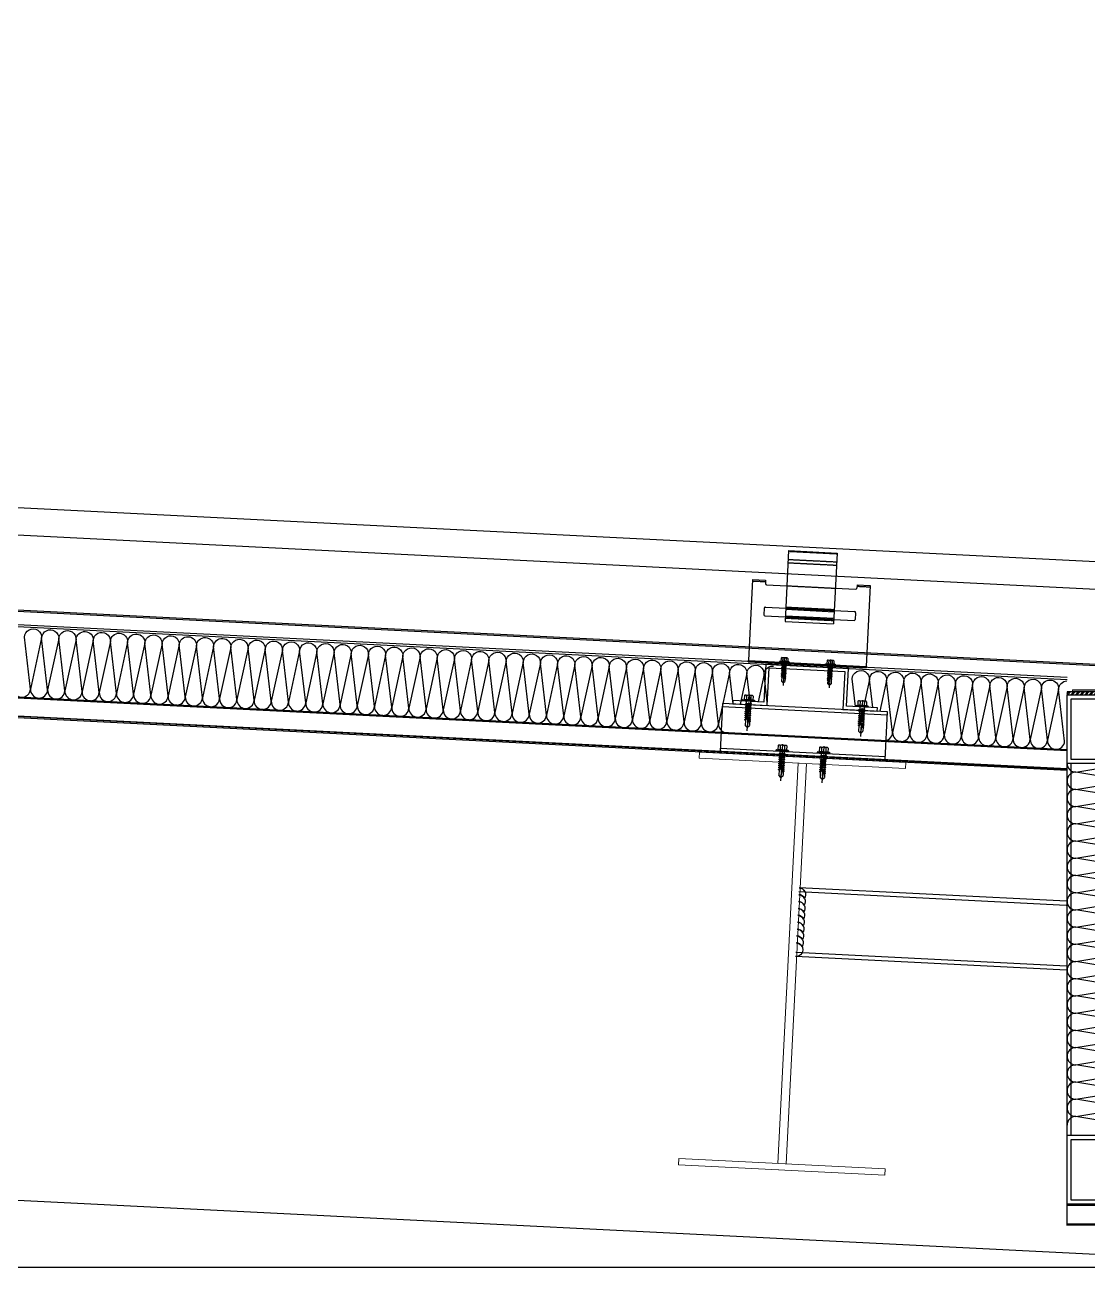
# Model space of a CAD drawing. Extents: x -599358 to 2865263, y -1062760 to 486533.
# Drawn here: x 317896 to 318667, y -689740 to -688822 of the extents above; entities that cross this region are included whole.
import ezdxf

# ---------------------------------------------------------------- set-up
doc = ezdxf.new("R2010")
doc.units = 0
for name, pattern in [('__DASH', [0.35, 0.25, -0.1]), ('CENTER', [2, 1.25, -0.25, 0.25, -0.25]), ('CENTER2', [28.575, 19.05, -3.175, 3.175, -3.175]), ('DASH', [0.35, 0.25, -0.1]), ('DOTE', [2.42, 2, -0.2, 0.02, -0.2]), ('HIDDEN', [0.375, 0.25, -0.125])]:
    doc.linetypes.add(name, pattern=pattern)
for name, color, linetype, lineweight in [('00-BW', 140, 'HIDDEN', 5), ('0CABR-零部件（螺钉、螺栓、五金件）', 53, 'Continuous', 13), ('S-dim', 81, 'Continuous', 0), ('屋面板', 6, 'Continuous', 13), ('粗', 7, 'Continuous', 50), ('紧固件', 4, 'Continuous', 13)]:
    doc.layers.add(name, color=color, linetype=linetype, lineweight=lineweight)
for name, color, linetype in [('A-AXIS-DOTE', 14, 'DOTE'), ('A-AXIS-SYMB', 3, 'Continuous'), ('A-HATCH-2', 251, 'Continuous'), ('A-LIN-V', 9, 'Continuous'), ('BWM', 8, 'Continuous'), ('cen', 1, 'CENTER'), ('HATCH', 66, 'Continuous'), ('PJ', 151, 'Continuous'), ('Q-焊缝', 8, 'Continuous'), ('SCREW', 233, 'Continuous'), ('SEAMLOK75 - SHEET', 6, 'Continuous'), ('ZX', 1, 'CENTER2'), ('拉铆钉', 243, 'Continuous'), ('配件', 4, 'Continuous'), ('钢承板', 253, 'Continuous')]:
    doc.layers.add(name, color=color, linetype=linetype)

# ---------------------------------------------------------------- blocks, each defined once
blk = doc.blocks.new('34t65')
at = {"color": 2, "ltscale": 50}
for p, q in [((1430036.99, 238183.35), (1430156.99, 238183.35)), ((1430036.99, 238148.35), (1430036.99, 238183.35)), ((1430156.99, 238183.35), (1430156.99, 238148.35)), ((1430036.99, 238180.85), (1430156.99, 238180.85)), ((1430156.99, 238150.85), (1430036.99, 238150.85)), ((1430156.99, 238148.35), (1430036.99, 238148.35))]:
    blk.add_line(p, q, dxfattribs=at)
blk = doc.blocks.new('*U1726')
at = {"layer": 'PJ'}
for p, q in [((-4.4, 0.45), (-4.4, 0)), ((4.4, 0), (-4.4, 0)), ((-4.1, 0.75), (-3.1, 1)), ((4.1, 0.75), (-4.1, 0.75)), ((-3.1, 3.85), (-3.1, 1)), ((3.1, 1), (-3.1, 1)), ((2.33, 4.25), (-2.33, 4.25)), ((-2.04, 0.75), (-1.55, 1)), ((-1.55, 3.85), (-1.55, 1)), ((-1.55, 0), (-1.55, -1.59)), ((1.55, 3.85), (1.55, 1)), ((2.15, 0.75), (1.55, 1)), ((1.55, 0), (1.55, -1.09)), ((3.1, 3.85), (3.1, 1)), ((4.1, 0.75), (3.1, 1)), ((4.4, 0.45), (4.4, 0)), ((-2.11, -1.9), (2.11, -1.4)), ((-2.11, -1.9), (-1.55, -1.59)), ((-2.11, -1.9), (-1.55, -2.21)), ((-2.11, -3.3), (2.11, -2.8)), ((-2.11, -3.3), (-1.55, -2.99)), ((-2.11, -3.3), (-1.55, -3.61)), ((-2.11, -4.7), (2.11, -4.2)), ((-2.11, -4.7), (-1.55, -4.39)), ((-2.11, -4.7), (-1.55, -5.01)), ((-2.11, -6.1), (2.11, -5.6)), ((-2.11, -6.1), (-1.55, -5.79)), ((-2.11, -6.1), (-1.55, -6.41)), ((-2.11, -7.5), (2.11, -7)), ((-2.11, -7.5), (-1.55, -7.19)), ((-2.11, -7.5), (-1.55, -7.81)), ((-2.11, -8.9), (2.11, -8.4)), ((-2.11, -8.9), (-1.55, -8.59)), ((-2.11, -8.9), (-1.55, -9.21)), ((-1.55, -1.59), (1.55, -1.09)), ((-1.55, -2.21), (1.55, -1.71)), ((-1.55, -2.21), (-1.55, -2.99)), ((-1.55, -2.99), (1.55, -2.49)), ((-1.55, -3.61), (1.55, -3.11)), ((-1.55, -3.61), (-1.55, -4.39)), ((-1.55, -4.39), (1.55, -3.89)), ((-1.55, -5.01), (1.55, -4.51)), ((-1.55, -5.01), (-1.55, -5.79)), ((-1.55, -5.79), (1.55, -5.29)), ((-1.55, -6.41), (1.55, -5.91)), ((-1.55, -6.41), (-1.55, -7.19)), ((-1.55, -7.19), (1.55, -6.69)), ((-1.55, -7.81), (1.55, -7.31)), ((-1.55, -7.81), (-1.55, -8.59)), ((-1.55, -8.59), (1.55, -8.09)), ((-1.55, -9.21), (1.55, -8.71)), ((1.55, -0.31), (1.55, -1.09)), ((2.11, -1.4), (1.55, -1.09)), ((2.11, -1.4), (1.55, -1.71)), ((1.55, -1.71), (1.55, -2.49)), ((2.11, -2.8), (1.55, -2.49)), ((2.11, -2.8), (1.55, -3.11)), ((1.55, -3.11), (1.55, -3.89)), ((2.11, -4.2), (1.55, -3.89)), ((2.11, -4.2), (1.55, -4.51)), ((1.55, -4.51), (1.55, -5.29)), ((2.11, -5.6), (1.55, -5.29)), ((2.11, -5.6), (1.55, -5.91)), ((1.55, -5.91), (1.55, -6.69)), ((2.11, -7), (1.55, -6.69)), ((2.11, -7), (1.55, -7.31)), ((1.55, -7.31), (1.55, -8.09)), ((2.11, -8.4), (1.55, -8.09)), ((2.11, -8.4), (1.55, -8.71)), ((1.55, -8.71), (1.55, -9.49)), ((-2.11, -10.3), (2.11, -9.8)), ((-2.11, -10.3), (-1.55, -9.99)), ((-2.11, -10.3), (-1.55, -10.61)), ((-2.11, -11.7), (2.11, -11.2)), ((-2.11, -11.7), (-1.55, -11.39)), ((-2.11, -11.7), (-1.55, -12.01)), ((-2.11, -13.1), (-1.55, -12.79)), ((-2.11, -13.1), (-1.14, -12.98)), ((-2.11, -13.1), (-1.55, -13.41)), ((-1.55, -9.21), (-1.55, -9.99)), ((-1.55, -9.99), (1.55, -9.49)), ((-1.55, -10.61), (1.55, -10.11)), ((-1.55, -10.61), (-1.55, -11.39)), ((-1.55, -11.39), (1.55, -10.89)), ((-1.55, -12.01), (1.55, -11.51)), ((-1.55, -12.01), (-1.55, -12.79)), ((-1.55, -12.79), (-0.99, -12.69)), ((-1.55, -13.41), (-1.33, -13.37)), ((-1.55, -13.41), (-1.55, -17.2)), ((0, -18.6), (-1.55, -17.2)), ((0, -18.6), (1.55, -17.2)), ((0.56, -12.44), (1.55, -12.29)), ((0.71, -12.75), (2.11, -12.6)), ((0.71, -13.03), (1.55, -12.91)), ((0.71, -13.81), (1.55, -13.69)), ((0.71, -14.15), (2.11, -14)), ((0.71, -14.43), (1.55, -14.31)), ((2.11, -9.8), (1.55, -9.49)), ((2.11, -9.8), (1.55, -10.11)), ((1.55, -10.11), (1.55, -10.89)), ((2.11, -11.2), (1.55, -10.89)), ((2.11, -11.2), (1.55, -11.51)), ((1.55, -11.51), (1.55, -12.29)), ((2.11, -12.6), (1.55, -12.29)), ((2.11, -12.6), (1.55, -12.91)), ((1.55, -12.91), (1.55, -13.69)), ((2.11, -14), (1.55, -13.69)), ((2.11, -14), (1.55, -14.31)), ((1.55, -14.31), (1.55, -17.2))]:
    blk.add_line(p, q, dxfattribs=at)
blk.add_lwpolyline([(0, -18.6), (0.71, -14.43), (0.71, -12.7, 0.417657), (0.41, -12.4, 0.097062), (-0.99, -12.69), (-1.55, -13.8)], format="xyb", dxfattribs=at)
for centre, radius, start, end in [((-4.1, 0.45), 0.3, 90, 180), ((-2.33, 3.3), 0.951, 35.40086, 144.59914), ((0, 1.05), 3.2, 61.05941, 118.94059), ((2.33, 3.3), 0.951, 35.40086, 144.59914), ((4.1, 0.45), 0.3, 0, 90)]:
    blk.add_arc(centre, radius, start, end, dxfattribs=at)
at = {"layer": 'ZX', "ltscale": 0.2}
blk.add_line((0, 4.94), (0, -21.03), dxfattribs=at)
blk = doc.blocks.new('A$C2F3B4A73')
at = {"layer": '粗', "lineweight": -2}
for p, q in [((25.2, 101.06), (60.4, 101.06)), ((25.2, 101.06), (25.2, 49.64)), ((60.4, 101.06), (60.4, 49.64)), ((0, 78.7), (9.6, 78.7)), ((0, 78.7), (0, 19.8)), ((9.6, 78.7), (9.6, 76.3)), ((10.4, 75.5), (25.2, 75.5)), ((60.4, 75.5), (75.2, 75.5)), ((76, 78.7), (85.6, 78.7)), ((76, 78.7), (76, 76.3)), ((85.6, 78.7), (85.6, 19.8)), ((9.6, 58.44), (9.6, 53.64)), ((10.4, 59.24), (25.2, 59.24)), ((25.2, 58.44), (60.4, 58.44)), ((60.4, 59.24), (75.2, 59.24)), ((76, 58.44), (76, 53.64)), ((10.4, 52.84), (25.2, 52.84)), ((25.2, 53.64), (60.4, 53.64)), ((25.2, 49.64), (60.4, 49.64)), ((60.4, 52.84), (75.2, 52.84)), ((0, 19.8), (85.6, 19.8)), ((0, 18.84), (0, 19.8)), ((0, 18.84), (85.6, 18.84)), ((14.4, 19.8), (14.4, 18.84)), ((71.2, 19.8), (71.2, 18.84)), ((85.6, 19.8), (85.6, 18.84))]:
    blk.add_line(p, q, dxfattribs=at)
at = {"layer": '粗', "linetype": 'DASH', "lineweight": -2}
for p, q in [((25.2, 100.58), (60.4, 100.58)), ((25.2, 94.66), (60.4, 94.66)), ((25.2, 92.26), (60.4, 92.26)), ((0, 77.74), (9.6, 77.74)), ((25.2, 75.5), (60.4, 75.5)), ((76, 77.74), (85.6, 77.74)), ((25.2, 60.04), (60.4, 60.04)), ((25.2, 59.24), (60.4, 59.24)), ((25.2, 52.84), (60.4, 52.84)), ((25.2, 52.04), (60.4, 52.04)), ((16, 19.8), (16, 18.84)), ((21.6, 19.8), (21.6, 18.84)), ((29.6, 19.8), (29.6, 18.84)), ((35.2, 19.8), (35.2, 18.84)), ((50.4, 19.8), (50.4, 18.84)), ((56, 19.8), (56, 18.84)), ((64, 19.8), (64, 18.84)), ((69.6, 19.8), (69.6, 18.84))]:
    blk.add_line(p, q, dxfattribs=at)
at = {"layer": '粗', "lineweight": -2}
for centre, start, end in [((10.4, 76.3), 180, 270), ((75.2, 76.3), 270, 0), ((10.4, 58.44), 90, 180), ((75.2, 58.44), 0, 90), ((10.4, 53.64), 180, 270), ((75.2, 53.64), 270, 0)]:
    blk.add_arc(centre, 0.8, start, end, dxfattribs=at)
at = {"layer": '紧固件', "color": 2, "yscale": 0.8, "zscale": 0.8}
for p, xscale in [((26.06, 19.8), 0.8), ((59.54, 19.8), -0.8)]:
    blk.add_blockref('*U1726', p, dxfattribs=dict(at, xscale=xscale))
blk = doc.blocks.new('A$C51791418')
blk.add_blockref('A$C2F3B4A73', (-42.8, -15.84))
blk = doc.blocks.new('2134')
at = {"color": 1, "linetype": 'Continuous', "ltscale": 10}
for p, q in [((2311608.2, -279977.58), (2311758.2, -279977.58)), ((2311608.2, -279982.08), (2311608.2, -279977.58)), ((2311758.2, -279982.08), (2311758.2, -279977.58)), ((2311608.2, -279982.08), (2311758.2, -279982.08)), ((2311680.2, -280273.08), (2311680.2, -279982.08)), ((2311686.2, -280273.08), (2311686.2, -279982.08)), ((2311608.2, -280273.08), (2311758.2, -280273.08)), ((2311608.2, -280277.58), (2311608.2, -280273.08)), ((2311758.2, -280273.08), (2311758.2, -280277.58)), ((2311608.2, -280277.58), (2311758.2, -280277.58))]:
    blk.add_line(p, q, dxfattribs=at)
at = {"layer": 'S-dim', "ltscale": 10}
blk.add_line((2311685.45, -280277.58), (2311680.95, -280277.58), dxfattribs=at)
blk = doc.blocks.new('wm')
at = {"color": 1, "ltscale": 50}
for p, q in [((1253656.34, 252531.4), (1245914.8, 252141.89)), ((1253656.34, 252529.9), (1245914.8, 252140.39))]:
    blk.add_line(p, q, dxfattribs=at)
at = {"color": 4, "ltscale": 50}
for p, q in [((1245914.8, 252089.22), (1253656.34, 252478.73, 0)), ((1245914.8, 252088.42), (1253656.34, 252477.93, 0)), ((1245914.8, 252075.01), (1253656.34, 252464.52, 0)), ((1245914.8, 252074.2), (1253656.34, 252463.72, 0))]:
    blk.add_line(p, q, dxfattribs=at)
at = {"color": 2, "ltscale": 50}
blk.add_line((1245914.8, 252075.31), (1253656.34, 252464.82, 0), dxfattribs=at)
at = {"color": 2, "elevation": 0}
blk.add_lwpolyline([(1246052.45, 252119.78), (1246074.92, 252120.91), (1246073.54, 252148.38), (1246133.47, 252151.39), (1246134.85, 252123.93), (1246157.32, 252125.06), (1246157.44, 252122.56), (1246132.48, 252121.3), (1246131.09, 252148.77), (1246076.16, 252146), (1246077.55, 252118.54), (1246052.58, 252117.28)], close=True, dxfattribs=at)
at = {"layer": 'A-AXIS-SYMB', "ltscale": 10}
for p, q in [((1245915.29, 251979.29, 0), (1246109.34, 251989.06, 0)), ((1245915.44, 251976.3, 0), (1246109.49, 251986.06, 0)), ((1245915.29, 251932.23, 0), (1246111.7, 251942.12, 0)), ((1245915.29, 251929.23, 0), (1246111.85, 251939.12, 0))]:
    blk.add_line(p, q, dxfattribs=at)
at = {"layer": 'BWM', "elevation": 0}
for points in [[(1246679.71, 252133.97, -1), (1246667.22, 252133.34), (1246671.58, 252171.09, 1), (1246659.09, 252170.46), (1246667.22, 252133.34, -1), (1246654.74, 252132.71), (1246659.09, 252170.46, 1), (1246646.61, 252169.83), (1246654.74, 252132.71, -1), (1246642.25, 252132.08), (1246646.61, 252169.83, 1), (1246634.12, 252169.2), (1246642.25, 252132.08, -1), (1246629.77, 252131.45), (1246634.12, 252169.2, 1), (1246621.64, 252168.58), (1246629.77, 252131.45, -1), (1246617.29, 252130.83), (1246621.64, 252168.58, 1), (1246609.16, 252167.95), (1246617.29, 252130.83, -1), (1246604.8, 252130.2), (1246609.16, 252167.95, 1), (1246596.67, 252167.32), (1246604.8, 252130.2, -1), (1246592.32, 252129.57), (1246596.67, 252167.32, 1), (1246584.19, 252166.69), (1246592.32, 252129.57, -1), (1246579.83, 252128.94), (1246584.19, 252166.69, 1), (1246571.7, 252166.06), (1246579.83, 252128.94, -1), (1246567.35, 252128.31), (1246571.7, 252166.06, 1), (1246559.22, 252165.44), (1246567.35, 252128.31, -1), (1246554.86, 252127.69), (1246559.22, 252165.44, 1), (1246546.74, 252164.81), (1246554.86, 252127.69, -1), (1246542.38, 252127.06), (1246546.74, 252164.81, 1), (1246534.25, 252164.18), (1246542.38, 252127.06, -1), (1246529.9, 252126.43), (1246534.25, 252164.18, 1), (1246521.77, 252163.55), (1246529.9, 252126.43, -1), (1246517.41, 252125.8), (1246521.77, 252163.55, 1), (1246509.28, 252162.92), (1246517.41, 252125.8, -1), (1246504.93, 252125.17), (1246509.28, 252162.92, 1), (1246496.8, 252162.29), (1246504.93, 252125.17, -1), (1246492.44, 252124.55), (1246496.8, 252162.29, 1), (1246484.31, 252161.67), (1246492.44, 252124.55, -1), (1246479.96, 252123.92), (1246484.31, 252161.67, 1), (1246471.83, 252161.04), (1246479.96, 252123.92, -1), (1246467.47, 252123.29), (1246471.83, 252161.04, 1), (1246459.35, 252160.41), (1246467.47, 252123.29, -1), (1246454.99, 252122.66), (1246459.35, 252160.41, 1), (1246446.86, 252159.78), (1246454.99, 252122.66, -1), (1246442.51, 252122.03), (1246446.86, 252159.78, 1), (1246434.38, 252159.15), (1246442.51, 252122.03, -1), (1246430.02, 252121.4), (1246434.38, 252159.15, 1), (1246421.89, 252158.53), (1246430.02, 252121.4, -1), (1246417.54, 252120.78), (1246421.89, 252158.53, 1), (1246409.41, 252157.9), (1246417.54, 252120.78, -1), (1246405.05, 252120.15), (1246409.41, 252157.9, 1), (1246396.93, 252157.27), (1246405.05, 252120.15, -1), (1246392.57, 252119.52), (1246396.93, 252157.27, 1), (1246384.44, 252156.64), (1246392.57, 252119.52, -1), (1246380.09, 252118.89), (1246384.44, 252156.64, 1), (1246371.96, 252156.01), (1246380.09, 252118.89, -1), (1246367.6, 252118.26), (1246371.96, 252156.01, 1), (1246359.47, 252155.39), (1246367.6, 252118.26, -1), (1246355.12, 252117.64), (1246359.47, 252155.39, 1), (1246346.99, 252154.76), (1246355.12, 252117.64, -1), (1246342.63, 252117.01), (1246346.99, 252154.76, 1), (1246334.5, 252154.13), (1246342.63, 252117.01, -1), (1246330.15, 252116.38), (1246334.5, 252154.13, 1), (1246322.02, 252153.5), (1246330.15, 252116.38, -1), (1246317.66, 252115.75), (1246322.02, 252153.5, 1), (1246309.54, 252152.87), (1246317.66, 252115.75, -1), (1246305.18, 252115.12), (1246309.54, 252152.87, 1), (1246297.05, 252152.24), (1246305.18, 252115.12, -1), (1246292.7, 252114.5), (1246297.05, 252152.24, 1), (1246284.57, 252151.62), (1246292.7, 252114.5, -1), (1246280.21, 252113.87), (1246284.57, 252151.62, 1), (1246272.08, 252150.99), (1246280.21, 252113.87, -1), (1246267.73, 252113.24), (1246272.08, 252150.99, 1), (1246259.6, 252150.36), (1246267.73, 252113.24, -1), (1246255.24, 252112.61), (1246259.6, 252150.36, 1), (1246247.11, 252149.73), (1246255.24, 252112.61, -1), (1246242.76, 252111.98), (1246247.11, 252149.73, 1), (1246234.63, 252149.1), (1246242.76, 252111.98, -1), (1246230.27, 252111.35), (1246234.63, 252149.1, 1), (1246222.15, 252148.48), (1246230.27, 252111.35, -1), (1246217.79, 252110.73), (1246222.15, 252148.48, 1), (1246209.66, 252147.85), (1246214.57, 252125.43)], [(1246055.93, 252119.95), (1246058.27, 252140.23, 1), (1246045.79, 252139.6), (1246050.7, 252117.19)], [(1246068.42, 252120.58), (1246070.76, 252140.86, 1), (1246058.27, 252140.23), (1246062.64, 252120.29)], [(1246132.42, 252123.8), (1246134.76, 252144.08, 0.423997), (1246127.99, 252149.99)], [(1246144.9, 252124.43), (1246147.24, 252144.71, 1), (1246134.76, 252144.08), (1246139.12, 252124.14)], [(1246157.09, 252122.54), (1246159.73, 252145.34, 1), (1246147.24, 252144.71), (1246152.15, 252122.29)], [(1246224.35, 252104.8, -0.414214), (1246217.79, 252110.73), (1246222.15, 252148.48, 1), (1246209.66, 252147.85), (1246217.79, 252110.73, -1), (1246205.31, 252110.1), (1246209.66, 252147.85, 1), (1246197.18, 252147.22), (1246205.31, 252110.1, -1), (1246192.82, 252109.47), (1246197.18, 252147.22, 1), (1246184.69, 252146.59), (1246192.82, 252109.47, -1), (1246180.34, 252108.84), (1246184.69, 252146.59, 1), (1246172.21, 252145.96), (1246180.34, 252108.84, -1), (1246167.85, 252108.21), (1246172.21, 252145.96, 1), (1246159.73, 252145.34), (1246167.85, 252108.21, -0.485127), (1246160.46, 252101.76, -0.485127)], [(1246047.99, 252095.93, -0.414214), (1246041.43, 252101.85), (1246045.79, 252139.6, 1), (1246033.3, 252138.97), (1246041.43, 252101.85, -1), (1246028.95, 252101.22), (1246033.3, 252138.97, 1), (1246020.82, 252138.35), (1246028.95, 252101.22, -1), (1246016.46, 252100.6), (1246020.82, 252138.35, 1), (1246008.34, 252137.72), (1246016.46, 252100.6, -1), (1246003.98, 252099.97), (1246008.34, 252137.72, 1), (1245995.85, 252137.09), (1246003.98, 252099.97, -1), (1245991.5, 252099.34), (1245995.85, 252137.09, 1), (1245983.37, 252136.46), (1245991.5, 252099.34, -1), (1245979.01, 252098.71), (1245983.37, 252136.46, 1), (1245970.88, 252135.83), (1245979.01, 252098.71, -1), (1245966.53, 252098.08), (1245970.88, 252135.83, 1), (1245958.4, 252135.21), (1245966.53, 252098.08, -1), (1245954.04, 252097.46), (1245958.4, 252135.21, 1), (1245945.91, 252134.58), (1245954.04, 252097.46, -1), (1245941.56, 252096.83), (1245945.91, 252134.58, 1), (1245933.43, 252133.95), (1245941.56, 252096.83, -1), (1245929.07, 252096.2), (1245933.43, 252133.95, 1), (1245920.95, 252133.32), (1245929.07, 252096.2, -1), (1245916.59, 252095.57), (1245920.95, 252133.32, 0.388836), (1245914.94, 252139.25, 0.388836)]]:
    blk.add_lwpolyline(points, format="xyb", dxfattribs=at)
at = {"layer": 'Q-焊缝', "elevation": 0}
blk.add_lwpolyline([(1246105.14, 251986.34, -0.267949), (1246109.34, 251989.06, 0.57735), (1246105.39, 251981.35, -0.267949), (1246109.59, 251984.06, 0.57735), (1246105.65, 251976.36, -0.267949), (1246109.84, 251979.07, 0.57735), (1246105.9, 251971.36, -0.267949), (1246110.1, 251974.08, 0.57735), (1246106.15, 251966.37, -0.267949), (1246110.35, 251969.08, 0.57735), (1246106.4, 251961.37, -0.267949), (1246110.6, 251964.09, 0.57735), (1246106.65, 251956.38, -0.267949), (1246110.85, 251959.09, 0.57735), (1246106.9, 251951.39, -0.267949), (1246111.1, 251954.1, 0.57735), (1246107.15, 251946.39, -0.267949), (1246111.35, 251949.11, 1), (1246111.85, 251939.12)], format="xyb", dxfattribs=at)
at = {"layer": 'SEAMLOK75 - SHEET'}
for p, q in [((1245714.8, 252216.61, 0), (1253637.83, 252615.25, 0)), ((1245715.81, 252196.63, 0), (1253632.18, 252594.94, 0)), ((1253638.92, 252541.21, 0), (1245718.52, 252142.7, 0)), ((1253641.59, 252540.34, 0), (1245718.57, 252141.7, 0))]:
    blk.add_line(p, q, dxfattribs=at)
at = {"rotation": 2.880377552740777}
blk.add_blockref('34t65', (-170216.3, -57626.18, 0), dxfattribs=at)
at = {"layer": 'S-dim', "xscale": -1, "rotation": 2.880377552942513}
blk.add_blockref('2134', (3540800.37, 647871.89, 0), dxfattribs=at)
at = {"layer": 'SEAMLOK75 - SHEET', "xscale": -1, "rotation": 2.880377552740754}
blk.add_blockref('A$C51791418', (1246103.61, 252147.85, 0), dxfattribs=at)
at = {"layer": '紧固件', "xscale": -1.023999999801318, "yscale": 1.023999999801318, "zscale": 1.023999999801318, "rotation": 2.880377552740754}
for p in [(1246146.08, 252124.49, 0), (1246063.69, 252120.34, 0), (1246091.65, 252086.71, 0), (1246121.64, 252088.22, 0)]:
    blk.add_blockref('*U1726', p, dxfattribs=at)
blk = doc.blocks.new('压块-flat-1')
at = {"layer": 'HATCH', "ltscale": 10}
h = blk.add_hatch(dxfattribs=at)
h.set_pattern_fill('ACET-2D-ANSI32', color=256, scale=0.5)
h.set_pattern_definition([(45, (-3162.4305, -11124.3203), (-1.683798, 1.683798), []), (45, (-3161.308, -11124.3203), (-1.683798, 1.683798), [])])
h.paths.add_polyline_path([(-82, 0), (-82, -2), (-2, -2), (-2, -50), (0, -50), (0, 0)])
at = {"layer": '配件', "color": 4}
blk.add_lwpolyline([(-82, 0), (-82, -2), (-2, -2), (-2, -50), (0, -50), (0, 0)], close=True, dxfattribs=at)
blk = doc.blocks.new('G$C114A11A0')
at = {"layer": '0CABR-零部件（螺钉、螺栓、五金件）'}
h = blk.add_hatch(dxfattribs=at)
h.set_pattern_fill('DOTS', color=256, scale=0.1, style=0)
h.set_pattern_definition([(0, (-261042.33595, 10165.88129), (0.079375, 0.15875), [0, -0.15875])])
h.paths.add_polyline_path([(11.93, 30.92), (0.38, 30.92), (0.38, 29.38), (11.93, 29.38)])
for p, q in [((0, 31.69), (1.92, 32.84)), ((0, 31.69), (12.32, 31.69)), ((0, 31.69), (0.28, 30.92)), ((0.28, 30.92), (12.04, 30.92)), ((0.38, 30.92), (0.38, 29.38)), ((0.38, 29.38), (11.93, 29.38)), ((1.92, 35.52), (1.92, 32.84)), ((1.92, 32.84), (10.4, 32.84)), ((2.98, 35.92), (9.34, 35.92)), ((4.04, 35.52), (4.04, 32.84)), ((8.28, 35.52), (8.28, 32.84)), ((10.4, 35.52), (10.4, 32.84)), ((12.32, 31.69), (10.4, 32.84)), ((11.93, 30.92), (11.93, 29.38)), ((12.32, 31.69), (12.04, 30.92))]:
    blk.add_line(p, q, dxfattribs=at)
at = {"layer": '0CABR-零部件（螺钉、螺栓、五金件）', "ltscale": 0.03}
for p, q in [((3.42, 29.38), (2.55, 28.88)), ((3.42, 28.38), (2.55, 28.88)), ((9.77, 27.68), (2.55, 28.88)), ((3.42, 29.38), (8.9, 28.18)), ((3.42, 28.38), (8.9, 27.17)), ((3.42, 28.38), (3.42, 26.97)), ((8.9, 29.38), (8.9, 28.18)), ((8.9, 28.18), (9.77, 27.68)), ((8.9, 27.17), (9.77, 27.68)), ((3.42, 26.97), (2.55, 26.47)), ((3.42, 25.97), (2.55, 26.47)), ((2.55, 26.47), (9.77, 25.27)), ((3.42, 24.57), (2.55, 24.07)), ((3.42, 23.57), (2.55, 24.07)), ((2.55, 24.07), (9.77, 22.87)), ((3.42, 22.16), (2.55, 21.66)), ((3.42, 21.16), (2.55, 21.66)), ((9.77, 20.46), (2.55, 21.66)), ((3.42, 19.76), (2.55, 19.26)), ((3.42, 18.76), (2.55, 19.26)), ((2.55, 19.26), (9.77, 18.06)), ((8.9, 25.77), (3.42, 26.97)), ((3.42, 25.97), (8.9, 24.77)), ((3.42, 25.97), (3.42, 24.57)), ((8.9, 23.37), (3.42, 24.57)), ((3.42, 23.57), (3.42, 22.16)), ((8.9, 22.36), (3.42, 23.57)), ((3.42, 22.16), (8.9, 20.96)), ((3.42, 21.16), (3.42, 19.76)), ((3.42, 21.16), (8.9, 19.96)), ((8.9, 18.56), (3.42, 19.76)), ((8.9, 17.55), (3.42, 18.76)), ((3.42, 18.76), (3.42, 17.35)), ((8.9, 27.17), (8.9, 25.77)), ((8.9, 25.77), (9.77, 25.27)), ((8.9, 24.77), (9.77, 25.27)), ((8.9, 24.77), (8.9, 23.37)), ((8.9, 23.37), (9.77, 22.87)), ((8.9, 22.36), (9.77, 22.87)), ((8.9, 22.36), (8.9, 20.96)), ((8.9, 20.96), (9.77, 20.46)), ((8.9, 19.96), (9.77, 20.46)), ((8.9, 19.96), (8.9, 18.56)), ((8.9, 18.56), (9.77, 18.06)), ((3.42, 17.35), (2.55, 16.85)), ((9.77, 15.65), (2.55, 16.85)), ((3.42, 16.35), (2.55, 16.85)), ((3.64, 14.8), (2.92, 14.39)), ((2.92, 14.39), (3.69, 14.2)), ((3.72, 13.92), (2.92, 14.39)), ((3.42, 17.35), (8.9, 16.15)), ((3.42, 17.35), (8.9, 16.15)), ((3.42, 16.35), (8.9, 15.15)), ((3.65, 14.7), (3.42, 16.35)), ((3.65, 14.7), (3.76, 13.58)), ((3.76, 13.58), (3.76, 8.43)), ((3.92, 14.88), (6.17, 9.23)), ((3.93, 14.85), (7.03, 13.89)), ((4.15, 14.1), (5, 13.89)), ((8.56, 13.89), (4.21, 13.89)), ((8.56, 13.89), (8.9, 15.15)), ((8.56, 13.89), (8.56, 8.43)), ((8.9, 17.55), (9.77, 18.06)), ((8.9, 17.55), (8.9, 16.15)), ((8.9, 16.15), (9.77, 15.65)), ((8.9, 15.15), (9.77, 15.65)), ((3.76, 8.43), (6.01, 6.86)), ((8.56, 8.43), (6.31, 6.86))]:
    blk.add_line(p, q, dxfattribs=at)
at = {"layer": '0CABR-零部件（螺钉、螺栓、五金件）'}
for centre, radius, start, end in [((2.98, 34.33), 1.59, 48.39682, 131.60318), ((6.16, 30.15), 5.78, 68.48981, 111.51019), ((9.34, 34.33), 1.59, 48.39682, 131.60318)]:
    blk.add_arc(centre, radius, start, end, dxfattribs=at)
at = {"layer": '0CABR-零部件（螺钉、螺栓、五金件）', "ltscale": 0.03}
for centre, radius, start, end in [((3.77, 14.84), 0.147, 16.37753, 187.73899), ((7.1, 8.02), 1.53, 15.62189, 127.3885), ((3.17, 7.99), 3.25, 338.58469, 22.44175), ((6.16, 7.07), 0.267, 235, 305)]:
    blk.add_arc(centre, radius, start, end, dxfattribs=at)
blk = doc.blocks.new('*U676')
at = {"layer": 'cen', "ltscale": 0.3}
blk.add_line((14.02, 0), (-5.02, 0), dxfattribs=at)
at = {"layer": 'SCREW'}
for p, q in [((-0.88, 5), (-0.88, -5)), ((0, 5), (-0.88, 5)), ((0, -5), (0, 5)), ((3.98, 2.22), (0, 2.22)), ((3.98, 2.22), (3.98, -2.28)), ((8.69, 1.98), (8.02, 2.22)), ((8.02, 2.22), (8.02, -2.22)), ((9.88, 0.75), (8.69, 1.98)), ((10.17, 0.66), (9.88, 0.75)), ((9.88, -0.23), (10.17, 0.66)), ((-0.88, -5), (0, -5)), ((3.98, -2.28), (0, -2.28)), ((8.02, -2.22), (9.88, -0.23))]:
    blk.add_line(p, q, dxfattribs=at)
for centre, radius, start, end in [((17.29, 0), 18.84, 164.60758, 195.39242), ((6, 1.95), 2.04, 7.57904, 172.42096), ((6, -1.95), 2.04, 187.57904, 352.42096)]:
    blk.add_arc(centre, radius, start, end, dxfattribs=at)
blk = doc.blocks.new('*U678')
at = {"layer": '拉铆钉'}
blk.add_line((-2.07, 0), (4.14, 0), dxfattribs=at)
for points in [[(-0.4, 3.2, 0.376048), (-0.4, -3.2)], [(3.37, -1.28), (3.45, -1.28, 0.414214), (3.69, -1.04), (3.69, 1.04, 0.414214), (3.45, 1.28), (3.37, 1.28)]]:
    blk.add_lwpolyline(points, format="xyb", dxfattribs=at)
for points in [[(0, -3.2), (0, 3.2), (-0.4, 3.2), (-0.4, -3.2)], [(1.61, -1.6), (0, -1.6), (0, 1.6), (1.61, 1.6)]]:
    blk.add_lwpolyline(points, close=True, dxfattribs=at)
blk.add_lwpolyline([(2.73, 3.2), (2.25, 3.2, 0.414214), (1.61, 2.56), (1.61, -2.56, 0.414214), (2.25, -3.2), (2.73, -3.2, 0.414214), (3.37, -2.56), (3.37, 2.56, 0.414214)], format="xyb", close=True, dxfattribs=at)
blk = doc.blocks.new('天沟')
at = {"color": 2, "ltscale": 50}
for p, q in [((1245839.34, 251764.36), (1245839.34, 252083.27)), ((1245886.34, 251764.36), (1245886.34, 252084.27)), ((1245889.34, 251764.36), (1245889.34, 252084.27)), ((1244872.87, 251764.36), (1244872.87, 252034.27)), ((1244875.87, 251764.36), (1244875.87, 252034.27)), ((1244919.87, 251764.36), (1244919.87, 252034.27)), ((1244922.87, 251764.36), (1244922.87, 252034.27)), ((1245842.34, 251764.36), (1245842.34, 252034.27)), ((1245839.34, 251764.36), (1244922.87, 251764.36)), ((1245839.34, 251761.36), (1244922.87, 251761.36)), ((1245839.34, 251717.36), (1244922.87, 251717.36)), ((1245839.34, 251714.36), (1244922.87, 251714.36))]:
    blk.add_line(p, q, dxfattribs=at)
at = {"ltscale": 50}
for p, q in [((1245081.34, 251766.36), (1245081.34, 251196.48)), ((1245181.34, 251766.36), (1245181.34, 251196.48))]:
    blk.add_line(p, q, dxfattribs=at)
at = {"color": 4, "ltscale": 50}
for p, q in [((1244872.87, 251714.36), (1245889.34, 251714.36)), ((1244872.87, 251713.56), (1245889.34, 251713.56)), ((1244872.87, 251700.16), (1245889.34, 251700.16)), ((1244872.87, 251699.36), (1245889.34, 251699.36))]:
    blk.add_line(p, q, dxfattribs=at)
at = {"color": 2, "ltscale": 50}
for points in [[(1244922.87, 252034.27), (1244872.87, 252034.27), (1244872.87, 252084.27), (1244922.87, 252084.27)], [(1245889.34, 252034.27), (1245839.34, 252034.27), (1245839.34, 252084.27), (1245889.34, 252084.27)], [(1244919.87, 252037.27), (1244875.87, 252037.27), (1244875.87, 252081.27), (1244919.87, 252081.27)], [(1245886.34, 252037.27), (1245842.34, 252037.27), (1245842.34, 252081.27), (1245886.34, 252081.27)], [(1244922.87, 251714.36), (1244872.87, 251714.36), (1244872.87, 251764.36), (1244922.87, 251764.36)], [(1244919.87, 251717.36), (1244875.87, 251717.36), (1244875.87, 251761.36), (1244919.87, 251761.36)], [(1245889.34, 251714.36), (1245839.34, 251714.36), (1245839.34, 251764.36), (1245889.34, 251764.36)], [(1245886.34, 251717.36), (1245842.34, 251717.36), (1245842.34, 251761.36), (1245886.34, 251761.36)]]:
    blk.add_lwpolyline(points, close=True, dxfattribs=at)
at = {"color": 1, "ltscale": 50}
blk.add_lwpolyline([(1245811.34, 252062.36), (1245829.34, 252062.36), (1245829.34, 251766.36), (1244933.34, 251766.36), (1244933.34, 252062.36), (1244951.34, 252062.36), (1244951.34, 252064.36), (1244931.34, 252064.36), (1244931.34, 251764.36), (1245831.34, 251764.36), (1245831.34, 252064.36), (1245811.34, 252064.36)], close=True, dxfattribs=at)
at = {"ltscale": 50}
blk.add_lwpolyline([(1245261.34, 251766.36), (1245231.34, 251825.62), (1245031.34, 251825.62), (1245001.34, 251766.36)], close=True, dxfattribs=at)
at = {"layer": 'BWM'}
for points in [[(1244872.87, 252034.27, 0.414214), (1244879.12, 252028.02), (1244916.6, 252034.27, -1), (1244916.6, 252021.77), (1244879.12, 252028.02, 1), (1244879.12, 252015.52), (1244916.6, 252021.77, -1), (1244916.6, 252009.27), (1244879.12, 252015.52, 1), (1244879.12, 252003.02), (1244916.6, 252009.27, -1), (1244916.6, 251996.77), (1244879.12, 252003.02, 1), (1244879.12, 251990.52), (1244916.6, 251996.77, -1), (1244916.6, 251984.27), (1244879.12, 251990.52, 1), (1244879.12, 251978.02), (1244916.6, 251984.27, -1), (1244916.6, 251971.77), (1244879.12, 251978.02, 1), (1244879.12, 251965.52), (1244916.6, 251971.77, -1), (1244916.6, 251959.27), (1244879.12, 251965.52, 1), (1244879.12, 251953.02), (1244916.6, 251959.27, -1), (1244916.6, 251946.77), (1244879.12, 251953.02, 1), (1244879.12, 251940.52), (1244916.6, 251946.77, -1), (1244916.6, 251934.27), (1244879.12, 251940.52, 1), (1244879.12, 251928.02), (1244916.6, 251934.27, -1), (1244916.6, 251921.77), (1244879.12, 251928.02, 1), (1244879.12, 251915.52), (1244916.6, 251921.77, -1), (1244916.6, 251909.27), (1244879.12, 251915.52, 1), (1244879.12, 251903.02), (1244916.6, 251909.27, -1), (1244916.6, 251896.77), (1244879.12, 251903.02, 1), (1244879.12, 251890.52), (1244916.6, 251896.77, -1), (1244916.6, 251884.27), (1244879.12, 251890.52, 1), (1244879.12, 251878.02), (1244916.6, 251884.27, -1), (1244916.6, 251871.77), (1244879.12, 251878.02, 1), (1244879.12, 251865.52), (1244916.6, 251871.77, -1), (1244916.6, 251859.27), (1244879.12, 251865.52, 1), (1244879.12, 251853.02), (1244916.6, 251859.27, -1), (1244916.6, 251846.77), (1244879.12, 251853.02, 1), (1244879.12, 251840.52), (1244916.6, 251846.77, -1), (1244916.6, 251834.27), (1244879.12, 251840.52, 1), (1244879.12, 251828.02), (1244916.6, 251834.27, -1), (1244916.6, 251821.77), (1244879.12, 251828.02, 1), (1244879.12, 251815.52), (1244916.6, 251821.77, -1), (1244916.6, 251809.27), (1244879.12, 251815.52, 1), (1244879.12, 251803.02), (1244916.6, 251809.27, -1), (1244916.6, 251796.77), (1244879.12, 251803.02, 1), (1244879.12, 251790.52), (1244916.6, 251796.77, -1), (1244916.6, 251784.27), (1244879.12, 251790.52, 1), (1244879.12, 251778.02), (1244916.6, 251784.27, -1), (1244916.6, 251771.77), (1244879.12, 251778.02, 0.414214), (1244872.87, 251771.77)], [(1245889.34, 252034.27, -0.414214), (1245883.09, 252028.02), (1245845.6, 252034.27, 1), (1245845.6, 252021.77), (1245883.09, 252028.02, -1), (1245883.09, 252015.52), (1245845.6, 252021.77, 1), (1245845.6, 252009.27), (1245883.09, 252015.52, -1), (1245883.09, 252003.02), (1245845.6, 252009.27, 1), (1245845.6, 251996.77), (1245883.09, 252003.02, -1), (1245883.09, 251990.52), (1245845.6, 251996.77, 1), (1245845.6, 251984.27), (1245883.09, 251990.52, -1), (1245883.09, 251978.02), (1245845.6, 251984.27, 1), (1245845.6, 251971.77), (1245883.09, 251978.02, -1), (1245883.09, 251965.52), (1245845.6, 251971.77, 1), (1245845.6, 251959.27), (1245883.09, 251965.52, -1), (1245883.09, 251953.02), (1245845.6, 251959.27, 1), (1245845.6, 251946.77), (1245883.09, 251953.02, -1), (1245883.09, 251940.52), (1245845.6, 251946.77, 1), (1245845.6, 251934.27), (1245883.09, 251940.52, -1), (1245883.09, 251928.02), (1245845.6, 251934.27, 1), (1245845.6, 251921.77), (1245883.09, 251928.02, -1), (1245883.09, 251915.52), (1245845.6, 251921.77, 1), (1245845.6, 251909.27), (1245883.09, 251915.52, -1), (1245883.09, 251903.02), (1245845.6, 251909.27, 1), (1245845.6, 251896.77), (1245883.09, 251903.02, -1), (1245883.09, 251890.52), (1245845.6, 251896.77, 1), (1245845.6, 251884.27), (1245883.09, 251890.52, -1), (1245883.09, 251878.02), (1245845.6, 251884.27, 1), (1245845.6, 251871.77), (1245883.09, 251878.02, -1), (1245883.09, 251865.52), (1245845.6, 251871.77, 1), (1245845.6, 251859.27), (1245883.09, 251865.52, -1), (1245883.09, 251853.02), (1245845.6, 251859.27, 1), (1245845.6, 251846.77), (1245883.09, 251853.02, -1), (1245883.09, 251840.52), (1245845.6, 251846.77, 1), (1245845.6, 251834.27), (1245883.09, 251840.52, -1), (1245883.09, 251828.02), (1245845.6, 251834.27, 1), (1245845.6, 251821.77), (1245883.09, 251828.02, -1), (1245883.09, 251815.52), (1245845.6, 251821.77, 1), (1245845.6, 251809.27), (1245883.09, 251815.52, -1), (1245883.09, 251803.02), (1245845.6, 251809.27, 1), (1245845.6, 251796.77), (1245883.09, 251803.02, -1), (1245883.09, 251790.52), (1245845.6, 251796.77, 1), (1245845.6, 251784.27), (1245883.09, 251790.52, -1), (1245883.09, 251778.02), (1245845.6, 251784.27, 1), (1245845.6, 251771.77), (1245883.09, 251778.02, -0.414214), (1245889.34, 251771.77)], [(1245839.34, 251764.36, 0.414214), (1245833.09, 251758.11), (1245839.33, 251720.63, -1), (1245826.83, 251720.63), (1245833.09, 251758.11, 1), (1245820.59, 251758.11), (1245826.83, 251720.63, -1), (1245814.33, 251720.63), (1245820.59, 251758.11, 1), (1245808.09, 251758.11), (1245814.33, 251720.63, -1), (1245801.83, 251720.63), (1245808.09, 251758.11, 1), (1245795.59, 251758.11), (1245801.83, 251720.63, -1), (1245789.33, 251720.63), (1245795.59, 251758.11, 1), (1245783.09, 251758.11), (1245789.33, 251720.63, -1), (1245776.83, 251720.63), (1245783.09, 251758.11, 1), (1245770.59, 251758.11), (1245776.83, 251720.63, -1), (1245764.33, 251720.63), (1245770.59, 251758.11, 1), (1245758.09, 251758.11), (1245764.33, 251720.63, -1), (1245751.83, 251720.63), (1245758.09, 251758.11, 1), (1245745.59, 251758.11), (1245751.83, 251720.63, -1), (1245739.33, 251720.63), (1245745.59, 251758.11, 1), (1245733.09, 251758.11), (1245739.33, 251720.63, -1), (1245726.83, 251720.63), (1245733.09, 251758.11, 1), (1245720.59, 251758.11), (1245726.83, 251720.63, -1), (1245714.33, 251720.63), (1245720.59, 251758.11, 1), (1245708.09, 251758.11), (1245714.33, 251720.63, -1), (1245701.83, 251720.63), (1245708.09, 251758.11, 1), (1245695.59, 251758.11), (1245701.83, 251720.63, -1), (1245689.33, 251720.63), (1245695.59, 251758.11, 1), (1245683.09, 251758.11), (1245689.33, 251720.63, -1), (1245676.83, 251720.63), (1245683.09, 251758.11, 1), (1245670.59, 251758.11), (1245676.83, 251720.63, -1), (1245664.33, 251720.63), (1245670.59, 251758.11, 1), (1245658.09, 251758.11), (1245664.33, 251720.63, -1), (1245651.83, 251720.63), (1245658.09, 251758.11, 1), (1245645.59, 251758.11), (1245651.83, 251720.63, -1), (1245639.33, 251720.63), (1245645.59, 251758.11, 1), (1245633.09, 251758.11), (1245639.33, 251720.63, -1), (1245626.83, 251720.63), (1245633.09, 251758.11, 1), (1245620.59, 251758.11), (1245626.83, 251720.63, -1), (1245614.33, 251720.63), (1245620.59, 251758.11, 1), (1245608.09, 251758.11), (1245614.33, 251720.63, -1), (1245601.83, 251720.63), (1245608.09, 251758.11, 1), (1245595.59, 251758.11), (1245601.83, 251720.63, -1), (1245589.33, 251720.63), (1245595.59, 251758.11, 1), (1245583.09, 251758.11), (1245589.33, 251720.63, -1), (1245576.83, 251720.63), (1245583.09, 251758.11, 1), (1245570.59, 251758.11), (1245576.83, 251720.63, -1), (1245564.33, 251720.63), (1245570.59, 251758.11, 1), (1245558.09, 251758.11), (1245564.33, 251720.63, -1), (1245551.83, 251720.63), (1245558.09, 251758.11, 1), (1245545.59, 251758.11), (1245551.83, 251720.63, -1), (1245539.33, 251720.63), (1245545.59, 251758.11, 1), (1245533.09, 251758.11), (1245539.33, 251720.63, -1), (1245526.83, 251720.63), (1245533.09, 251758.11, 1), (1245520.59, 251758.11), (1245526.83, 251720.63, -1), (1245514.33, 251720.63), (1245520.59, 251758.11, 1), (1245508.09, 251758.11), (1245514.33, 251720.63, -1), (1245501.83, 251720.63), (1245508.09, 251758.11, 1), (1245495.59, 251758.11), (1245501.83, 251720.63, -1), (1245489.33, 251720.63), (1245495.59, 251758.11, 1), (1245483.09, 251758.11), (1245489.33, 251720.63, -1), (1245476.83, 251720.63), (1245483.09, 251758.11, 1), (1245470.59, 251758.11), (1245476.83, 251720.63, -1), (1245464.33, 251720.63), (1245470.59, 251758.11, 1), (1245458.09, 251758.11), (1245464.33, 251720.63, -1), (1245451.83, 251720.63), (1245458.09, 251758.11, 1), (1245445.59, 251758.11), (1245451.83, 251720.63, -1), (1245439.33, 251720.63), (1245445.59, 251758.11, 1), (1245433.09, 251758.11), (1245439.33, 251720.63, -1), (1245426.83, 251720.63), (1245433.09, 251758.11, 1), (1245420.59, 251758.11), (1245426.83, 251720.63, -1), (1245414.33, 251720.63), (1245420.59, 251758.11, 1), (1245408.09, 251758.11), (1245414.33, 251720.63, -1), (1245401.83, 251720.63), (1245408.09, 251758.11, 1), (1245395.59, 251758.11), (1245401.83, 251720.63, -1), (1245389.33, 251720.63), (1245395.59, 251758.11, 1), (1245383.09, 251758.11), (1245389.33, 251720.63, -1), (1245376.83, 251720.63), (1245383.09, 251758.11, 1), (1245370.59, 251758.11), (1245376.83, 251720.63, -1), (1245364.33, 251720.63), (1245370.59, 251758.11, 1), (1245358.09, 251758.11), (1245364.33, 251720.63, -1), (1245351.83, 251720.63), (1245358.09, 251758.11, 1), (1245345.59, 251758.11), (1245351.83, 251720.63, -1), (1245339.33, 251720.63), (1245345.59, 251758.11, 1), (1245333.09, 251758.11), (1245339.33, 251720.63, -1), (1245326.83, 251720.63), (1245333.09, 251758.11, 1), (1245320.59, 251758.11), (1245326.83, 251720.63, -1), (1245314.33, 251720.63), (1245320.59, 251758.11, 1), (1245308.09, 251758.11), (1245314.33, 251720.63, -1), (1245301.83, 251720.63), (1245308.09, 251758.11, 1), (1245295.59, 251758.11), (1245301.83, 251720.63, -1), (1245289.33, 251720.63), (1245295.59, 251758.11, 1), (1245283.09, 251758.11), (1245289.33, 251720.63, -1), (1245276.83, 251720.63), (1245283.09, 251758.11, 1), (1245270.59, 251758.11), (1245276.83, 251720.63, -1), (1245264.33, 251720.63), (1245270.59, 251758.11, 1), (1245258.09, 251758.11), (1245264.33, 251720.63, -1), (1245251.83, 251720.63), (1245258.09, 251758.11, 1), (1245245.59, 251758.11), (1245251.83, 251720.63, -1), (1245239.33, 251720.63), (1245245.59, 251758.11, 1), (1245233.09, 251758.11), (1245239.33, 251720.63, -1), (1245226.83, 251720.63), (1245233.09, 251758.11, 1), (1245220.59, 251758.11), (1245226.83, 251720.63, -1), (1245214.33, 251720.63), (1245220.59, 251758.11, 1), (1245208.09, 251758.11), (1245214.33, 251720.63, -1), (1245201.83, 251720.63), (1245208.09, 251758.11, 1), (1245195.59, 251758.11), (1245201.83, 251720.63, -1), (1245189.33, 251720.63), (1245195.59, 251758.11, 1), (1245183.09, 251758.11), (1245189.33, 251720.63, -1), (1245176.83, 251720.63), (1245183.09, 251758.11, 1), (1245170.59, 251758.11), (1245176.83, 251720.63, -1), (1245164.33, 251720.63), (1245170.59, 251758.11, 1), (1245158.09, 251758.11), (1245164.33, 251720.63, -1), (1245151.83, 251720.63), (1245158.09, 251758.11, 1), (1245145.59, 251758.11), (1245151.83, 251720.63, -1), (1245139.33, 251720.63), (1245145.59, 251758.11, 1), (1245133.09, 251758.11), (1245139.33, 251720.63, -1), (1245126.83, 251720.63), (1245133.09, 251758.11, 1), (1245120.59, 251758.11), (1245126.83, 251720.63, -1), (1245114.33, 251720.63), (1245120.59, 251758.11, 1), (1245108.09, 251758.11), (1245114.33, 251720.63, -1), (1245101.83, 251720.63), (1245108.09, 251758.11, 1), (1245095.59, 251758.11), (1245101.83, 251720.63, -1), (1245089.33, 251720.63), (1245095.59, 251758.11, 1), (1245083.09, 251758.11), (1245089.33, 251720.63, -1), (1245076.83, 251720.63), (1245083.09, 251758.11, 1), (1245070.59, 251758.11), (1245076.83, 251720.63, -1), (1245064.33, 251720.63), (1245070.59, 251758.11, 1), (1245058.09, 251758.11), (1245064.33, 251720.63, -1), (1245051.83, 251720.63), (1245058.09, 251758.11, 1), (1245045.59, 251758.11), (1245051.83, 251720.63, -1), (1245039.33, 251720.63), (1245045.59, 251758.11, 1), (1245033.09, 251758.11), (1245039.33, 251720.63, -1), (1245026.83, 251720.63), (1245033.09, 251758.11, 1), (1245020.59, 251758.11), (1245026.83, 251720.63, -1), (1245014.33, 251720.63), (1245020.59, 251758.11, 1), (1245008.09, 251758.11), (1245014.33, 251720.63, -1), (1245001.83, 251720.63), (1245008.09, 251758.11, 1), (1244995.59, 251758.11), (1245001.83, 251720.63, -1), (1244989.33, 251720.63), (1244995.59, 251758.11, 1), (1244983.09, 251758.11), (1244989.33, 251720.63, -1), (1244976.83, 251720.63), (1244983.09, 251758.11, 1), (1244970.59, 251758.11), (1244976.83, 251720.63, -1), (1244964.33, 251720.63), (1244970.59, 251758.11, 1), (1244958.09, 251758.11), (1244964.33, 251720.63, -1), (1244951.83, 251720.63), (1244958.09, 251758.11, 1), (1244945.59, 251758.11), (1244951.83, 251720.63, -1), (1244939.33, 251720.63), (1244945.59, 251758.11, 1), (1244933.09, 251758.11), (1244939.33, 251720.63, -1), (1244926.83, 251720.63), (1244933.09, 251758.11, 0.414214), (1244926.84, 251764.36)]]:
    blk.add_lwpolyline(points, format="xyb", dxfattribs=at)
at = {"layer": '屋面板', "color": 6}
for points in [[(1244876.85, 252086.71), (1244955.85, 252086.71), (1244955.85, 252010.12), (1244936.34, 252029.63), (1244935.64, 252028.92), (1244956.85, 252007.71), (1244956.85, 252087.71), (1244876.85, 252087.71)], [(1245885.35, 252086.71), (1245806.35, 252086.71), (1245806.35, 252010.12), (1245825.86, 252029.63), (1245826.57, 252028.92), (1245805.35, 252007.71), (1245805.35, 252087.71), (1245885.35, 252087.71)]]:
    blk.add_lwpolyline(points, close=True, dxfattribs=at)
at = {"layer": '钢承板', "color": 4, "const_width": 1}
for points in [[(1244872.87, 252034.27), (1244872.87, 251699.36), (1244922.87, 251699.36)], [(1245889.34, 252034.27), (1245889.34, 251699.36), (1245839.34, 251699.36)]]:
    blk.add_lwpolyline(points, dxfattribs=at)
blk.add_blockref('压块-flat-1', (1244954.87, 252086.27))
at = {"xscale": -1}
blk.add_blockref('压块-flat-1', (1245807.34, 252086.27), dxfattribs=at)
for name, p, rotation in [('*U676', (1244956.85, 252050.71, 0), 180), ('*U678', (1244897.87, 251698.55), 90)]:
    blk.add_blockref(name, p, dxfattribs=dict(rotation=rotation))
for name, p, rotation in [('*U676', (1245805.35, 252050.71, 0), 180), ('*U678', (1245864.34, 251698.55), 270)]:
    blk.add_blockref(name, p, dxfattribs=dict(at, rotation=rotation))
at = {"layer": '00-BW', "rotation": 359.9973387277178}
blk.add_blockref('G$C114A11A0', (1244894.71, 252058.31), dxfattribs=at)
at = {"layer": '00-BW', "xscale": -1, "rotation": 0.002661272333384091}
blk.add_blockref('G$C114A11A0', (1245867.5, 252058.31), dxfattribs=at)

msp = doc.modelspace()

# ---------------------------------------------------------------- linework, layer by layer
at = {"layer": 'A-AXIS-DOTE', "linetype": '__DASH', "ltscale": 2}
msp.add_line((336440.97, -689724.03), (220825.24, -689724.03), dxfattribs=at)
at = {"layer": 'A-LIN-V', "color": 2}
msp.add_line((318860.57, -689724.03), (310910.57, -689324.03), dxfattribs=at)

# ---------------------------------------------------------------- block references
msp.add_blockref('天沟', (-926220.77, -941392.31))
at = {"layer": 'A-HATCH-2', "xscale": -1}
msp.add_blockref('wm', (1564566.9, -941437.3), dxfattribs=at)

doc.saveas('drawing.dxf')
